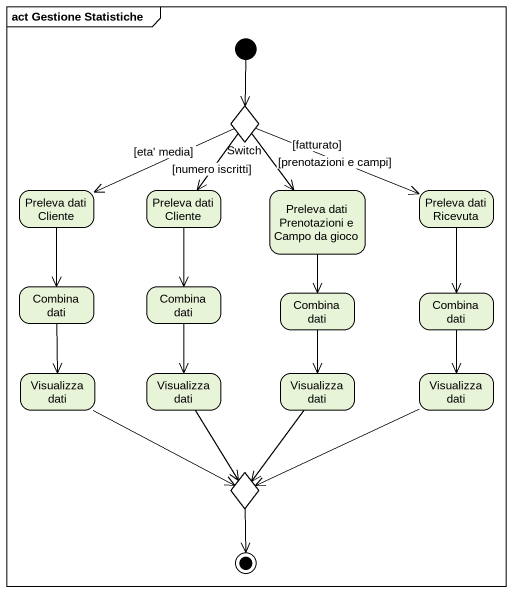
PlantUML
@startuml
mainframe act Gestione Statistiche
hide empty description
state Switch <<choice>>
state "Preleva dati Cliente" as Preleva_dati_Cliente
state "Preleva dati Cliente" as Preleva_dati_Cliente_2
state "Preleva dati Prenotazioni e Campo da gioco" as Preleva_dati_Prenotazioni_e
state "Preleva dati Ricevuta" as Preleva_dati_Ricevuta
state "Combina dati" as Combina_dati
state "Combina dati" as Combina_dati_2
state "Combina dati" as Combina_dati_3
state "Combina dati" as Combina_dati_4
state "Visualizza dati" as Visualizza_dati
state "Visualizza dati" as Visualizza_dati_2
state "Visualizza dati" as Visualizza_dati_3
state "Visualizza dati" as Visualizza_dati_4
state choice1 <<choice>>
[*] --> Switch
Switch -left-> Preleva_dati_Cliente : [eta' media]
Switch --> Preleva_dati_Cliente_2 : [numero iscritti]
Switch --> Preleva_dati_Prenotazioni_e : [prenotazioni e campi]
Switch -right-> Preleva_dati_Ricevuta : [fatturato]
Preleva_dati_Cliente --> Combina_dati
Preleva_dati_Cliente_2 --> Combina_dati_2
Preleva_dati_Prenotazioni_e --> Combina_dati_3
Preleva_dati_Ricevuta --> Combina_dati_4
Combina_dati --> Visualizza_dati
Combina_dati_2 --> Visualizza_dati_2
Combina_dati_3 --> Visualizza_dati_3
Combina_dati_4 --> Visualizza_dati_4
Visualizza_dati -right-> choice1
Visualizza_dati_2 --> choice1
Visualizza_dati_3 --> choice1
Visualizza_dati_4 -left-> choice1
choice1 --> [*]
@enduml
